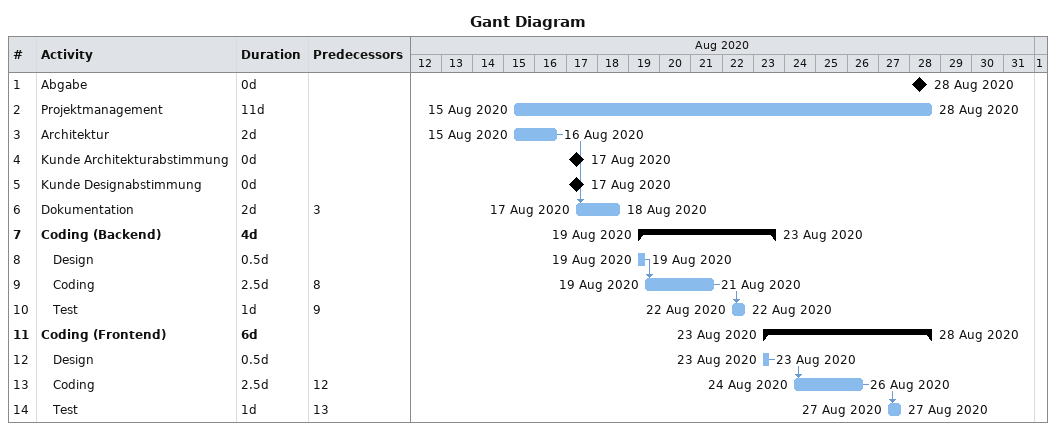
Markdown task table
Gant Diagram

| ID | Level | Task | Duration | Start | Finish | Predecessors |
|---|---|---|---|---|---|---|
| 1 | 1 | Abgabe | 0d | 2020-08-28 | 2020-08-28 |  |
| 2 | 1 | Projektmanagement | 11d | 2020-08-15 | 2020-08-28 |  |
| 3 | 1 | Architektur | 2d | 2020-08-15 | 2020-08-16 |  |
| 4 | 1 | Kunde Architekturabstimmung | 0d | 2020-08-17 | 2020-08-17 |  |
| 5 | 1 | Kunde Designabstimmung | 0d | 2020-08-17 | 2020-08-17 |  |
| 6 | 1 | Dokumentation | 2d | 2020-08-17 | 2020-08-18 | 3 |
| 7 | 1 | **Coding (Backend)** | 4d | 2020-08-19 | 2020-08-23 |  |
| 8 | 2 | Design | 0.5d | 2020-08-19 | 2020-08-19 |  |
| 9 | 2 | Coding | 2.5d | 2020-08-19 | 2020-08-21 | 8 |
| 10 | 2 | Test | 1d | 2020-08-22 | 2020-08-22 | 9 |
| 11 | 1 | **Coding (Frontend)** | 6d | 2020-08-23 | 2020-08-28 |  |
| 12 | 2 | Design | 0.5d | 2020-08-23 | 2020-08-23 |  |
| 13 | 2 | Coding | 2.5d | 2020-08-24 | 2020-08-26 | 12 |
| 14 | 2 | Test | 1d | 2020-08-27 | 2020-08-27 | 13 |
